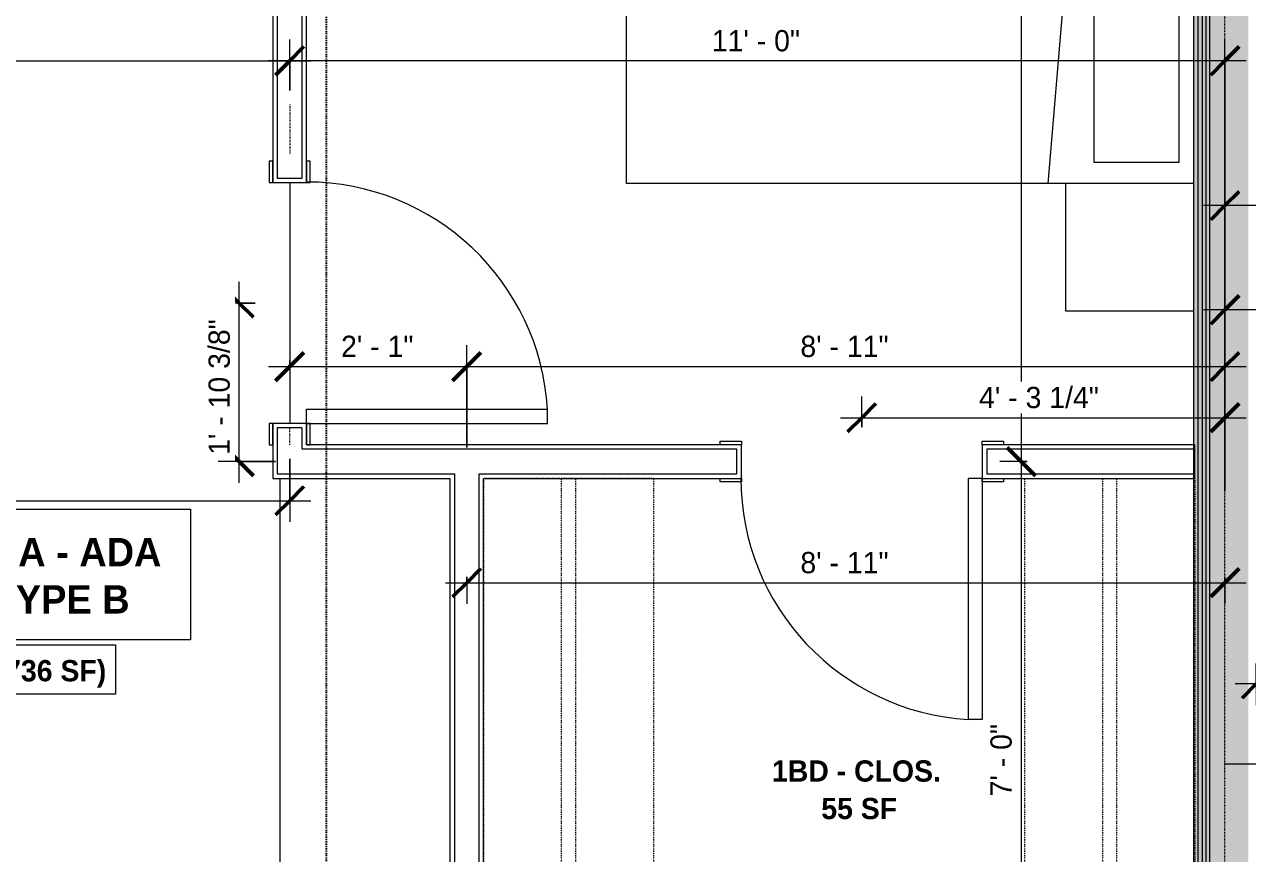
# Model space of a CAD drawing. Header units: inches. Extents: x -4058 to -1781, y 9814 to 12264.
# Drawn here: x -3085.8 to -2913.1, y 10616.2 to 10733.2 of the extents above; entities that cross this region are included whole.
import ezdxf

# ---------------------------------------------------------------- set-up
doc = ezdxf.new("R2010")
doc.units = ezdxf.units.IN
doc.header["$MEASUREMENT"] = 0
for name, pattern in [('Aligning Line 1_8_', [0.25, 0.125, -0.125]), ('Dash', [0.25, 0.125, -0.125]), ('Dash 3_32_', [0.1875, 0.09375, -0.09375]), ('Dash_2_', [0.25, 0.125, -0.125])]:
    doc.linetypes.add(name, pattern=pattern)
for name, color, linetype, lineweight in [('0-1', 7, 'Continuous', 5), ('A-ANNO-DIMS', 211, 'Continuous', 9), ('A-ANNO-DIMS-32', 211, 'Continuous', 9), ('A-AREA-IDEN', 2, 'Continuous', 9), ('A-DETL-1', 90, 'Dash 3_32_', 9), ('A-DOOR-2', 31, 'Continuous', 9), ('A-FLOR-2', 192, 'Continuous', 9), ('A-WALL-1', 7, 'Continuous', 9), ('A-WALL-2', 113, 'Continuous', 9), ('A-WALL-IDEN', 211, 'Continuous', 9), ('G-ANNO-SYMB', 111, 'Aligning Line 1_8_', 9), ('I-FURN', 30, 'Continuous', 9), ('I-WALL-2', 10, 'Continuous', 5), ('I-WALL-3', 7, 'Continuous', 9), ('Q-CASE', 31, 'Continuous', 9), ('Q-CASE-HDLN', 31, 'Dash', 9)]:
    doc.layers.add(name, color=color, linetype=linetype, lineweight=lineweight)
doc.layers.add('0-4', color=250, linetype='Dash_2_')
doc.styles.add('Century Gothic', font='ufonts.com_century-gothic.ttf', dxfattribs={"height": 3})
doc.styles.add('Century Gothic_B', font='GOTHICB.TTF', dxfattribs={"height": 3})
doc.styles.add('Century Gothic_B_1', font='GOTHICB.TTF', dxfattribs={"height": 4})
doc.dimstyles.new('MARKETING_DIMENSION', dxfattribs={"dimscale": 12, "dimtxt": 3.132505, "dimasz": 0.333333, "dimexe": 0.25, "dimexo": 0.166667, "dimgap": 0.041667, "dimtad": 1, "dimdec": 4, "dimrnd": 0.0625, "dimzin": 3, "dimdsep": 46, "dimlunit": 4, "dimtxsty": 'Century Gothic', "dimblk1": 'OBLIQUE', "dimblk2": 'OBLIQUE', "dimsah": 1, "dimcen": 0.09, "dimdle": 0.25, "dimazin": 0, "dimtfac": 1, "dimtdec": 4, "dimtix": 1, "dimtmove": 0, "dimatfit": 3, "dimfxl": 1, "dimtvp": 1, "dimtfill": 1, "dimfrac": 2, "dimtolj": 1, "dimtzin": 0, "dimarcsym": 2})
doc.dimstyles.new('THE_DIMENSION_STRING_4', dxfattribs={"dimscale": 12, "dimtxt": 3.132505, "dimasz": 0.333333, "dimexe": 0.25, "dimexo": 0.166667, "dimgap": 0.041667, "dimtad": 1, "dimdec": 4, "dimrnd": 0.0625, "dimzin": 3, "dimdsep": 46, "dimlunit": 4, "dimtxsty": 'Century Gothic', "dimblk1": 'OBLIQUE', "dimblk2": 'OBLIQUE', "dimsah": 1, "dimcen": 0.09, "dimdle": 0.25, "dimazin": 0, "dimtfac": 1, "dimtdec": 4, "dimtix": 1, "dimtmove": 0, "dimatfit": 3, "dimfxl": 1, "dimtvp": 1, "dimtfill": 1, "dimfrac": 2, "dimtolj": 1, "dimtzin": 0, "dimarcsym": 2})
doc.dimstyles.new('THE_DIMENSION_STRING_5', dxfattribs={"dimscale": 12, "dimtxt": 3.132505, "dimasz": 0.333333, "dimexe": 0.25, "dimexo": 0.166667, "dimgap": 0.041667, "dimtad": 1, "dimdec": 4, "dimrnd": 0.0625, "dimzin": 3, "dimdsep": 46, "dimlunit": 4, "dimtxsty": 'Century Gothic', "dimblk1": 'OBLIQUE', "dimblk2": 'OBLIQUE', "dimsah": 1, "dimcen": 0.09, "dimdle": 0.25, "dimazin": 0, "dimtfac": 1, "dimtdec": 4, "dimtix": 1, "dimtmove": 0, "dimatfit": 3, "dimfxl": 1, "dimtvp": 1, "dimtfill": 1, "dimfrac": 2, "dimtolj": 1, "dimtzin": 0, "dimarcsym": 2})

# ---------------------------------------------------------------- blocks, each defined once
blk = doc.blocks.new('CTR - 1st Phase - Common Walls_rvt-1-UNITS PLANS - 3RD FLOOR')
at = {"layer": 'I-WALL-2'}
for points in [[(-2920.14, 10458.16), (-2920.14, 10843.14), (-2920.76, 10843.14), (-2920.76, 10458.16)], [(-2920.14, 10457.54), (-2919.51, 10457.54), (-2919.51, 10843.14), (-2920.14, 10843.14), (-2920.14, 10458.16)], [(-2919.51, 10457.54), (-2919.01, 10457.54), (-2919.01, 10843.14), (-2919.51, 10843.14), (-2919.51, 10458.16)], [(-2919.01, 10457.54), (-2918.51, 10457.54), (-2918.51, 10843.14), (-2919.01, 10843.14), (-2919.01, 10458.16)], [(-2913.01, 10457.54), (-2913.01, 10843.14), (-2918.51, 10843.14), (-2918.51, 10457.54)]]:
    blk.add_hatch(color=256, dxfattribs=at).paths.add_polyline_path(points, flags=0)
at = {"layer": 'A-WALL-1'}
for p, q in [((-2920.14, 10843.14), (-2920.14, 10458.16)), ((-2919.51, 10843.14), (-2919.51, 10458.16)), ((-2919.01, 10843.14), (-2919.01, 10458.16)), ((-2918.51, 10843.14), (-2918.51, 10458.16))]:
    blk.add_line(p, q, dxfattribs=at)
at = {"layer": 'I-WALL-3'}
blk.add_line((-2920.76, 10843.14), (-2920.76, 10496.66), dxfattribs=at)
blk = doc.blocks.new('SWING - SINGLE - FLUSH - SWING - FLUSH - 2-10 x 6-8 - PRIVACY-4202129-UNITS PLANS - 3RD FLOOR')
at = {"layer": 'A-DOOR-2'}
for p, q in [((15, 2.37), (15, 36.38)), ((17, 36.38), (15, 36.38)), ((17, 2.37), (17, 36.38)), ((-17, 2.87), (-20, 2.87)), ((-20, 2.87), (-20, 2.37)), ((-20, 2.37), (-17, 2.37)), ((-17, 2.37), (-17, 2.87)), ((17, 2.37), (15, 2.37)), ((20, 2.87), (17, 2.87)), ((17, 2.87), (17, 2.37)), ((17, 2.37), (20, 2.37)), ((20, 2.37), (20, 2.87)), ((-17, -2.38), (-20, -2.38)), ((-20, -2.38), (-20, -2.88)), ((-20, -2.88), (-17, -2.88)), ((-17, -2.88), (-17, -2.38)), ((20, -2.38), (17, -2.38)), ((17, -2.38), (17, -2.88)), ((17, -2.88), (20, -2.88)), ((20, -2.88), (20, -2.38))]:
    blk.add_line(p, q, dxfattribs=at)
blk.add_arc((17, 2.37), 34.07, 93.3657, 180, dxfattribs=at)
blk = doc.blocks.new('OD_CW_Closet - OD_CW_Closet-3890322-UNITS PLANS - 3RD FLOOR')
at = {"layer": 'Q-CASE-HDLN'}
for p, q in [((0.74, -24), (0.74, 0)), ((0.74, 0), (79.99, 0)), ((79.99, 0), (79.99, -24)), ((0.74, -11), (79.99, -11)), ((0.74, -13), (79.99, -13)), ((79.99, -24), (0.74, -24))]:
    blk.add_line(p, q, dxfattribs=at)
blk = doc.blocks.new('Bed-Standard - King 78_ x 80_-V13-UNITS PLANS - 3RD FLOOR')
at = {"layer": 'I-FURN'}
for p, q in [((-28.31, 41.8), (49.69, 41.8)), ((-28.31, -38.2), (-28.31, 41.8)), ((49.69, 41.8), (49.69, -38.2)), ((49.69, -24.2), (-28.31, -17.63)), ((-25.31, -24.2), (46.69, -24.2)), ((-25.31, -36.2), (-25.31, -24.2)), ((46.69, -36.2), (46.69, -24.2)), ((-25.31, -36.2), (46.69, -36.2))]:
    blk.add_line(p, q, dxfattribs=at)
blk = doc.blocks.new('SWING - SINGLE - FLUSH - SWING - FLUSH - 2-10 x 6-8 - PRIVACY-4202132-UNITS PLANS - 3RD FLOOR')
at = {"layer": 'A-DOOR-2'}
for p, q in [((-20, 2.37), (-20, 2.87)), ((-20, 2.87), (-17, 2.87)), ((-17, 2.37), (-20, 2.37)), ((-17, 2.87), (-17, 2.37)), ((17, 2.37), (17, 2.87)), ((17, 2.87), (20, 2.87)), ((20, 2.37), (17, 2.37)), ((20, 2.87), (20, 2.37)), ((-20, -2.38), (-17, -2.38)), ((-20, -2.88), (-20, -2.38)), ((-17, -2.88), (-20, -2.88)), ((-17, -2.38), (-17, -2.88)), ((15, -2.38), (15, -36.38)), ((17, -2.38), (15, -2.38)), ((17, -2.38), (17, -36.38)), ((17, -2.38), (20, -2.38)), ((17, -2.88), (17, -2.38)), ((20, -2.88), (17, -2.88)), ((20, -2.38), (20, -2.88)), ((17, -36.38), (15, -36.38))]:
    blk.add_line(p, q, dxfattribs=at)
blk.add_arc((17, -2.38), 34.07, 180, 266.6343, dxfattribs=at)
blk = doc.blocks.new('Table-Night Stand - 18_ x 18_ x 24_-V25-UNITS PLANS - 3RD FLOOR')
at = {"layer": 'I-FURN'}
for p, q in [((0.15, 0), (18.15, 0)), ((0.15, -18), (0.15, 0))]:
    blk.add_line(p, q, dxfattribs=at)
blk = doc.blocks.new('OD_CW_Closet - OD_CW_Closet-3890321-UNITS PLANS - 3RD FLOOR')
at = {"layer": 'Q-CASE-HDLN'}
for p, q in [((79.99, 24), (0.74, 24)), ((0.74, 24), (0.74, 0)), ((79.99, 0), (79.99, 24)), ((0.74, 13), (79.99, 13)), ((0.74, 11), (79.99, 11)), ((0.74, 0), (79.99, 0))]:
    blk.add_line(p, q, dxfattribs=at)
blk = doc.blocks.new('Casework 11 - Casework 1-4240699-UNITS PLANS - 3RD FLOOR')
at = {"layer": 'Q-CASE'}
blk.add_line((-3049.7, 10669.16), (-3049.7, 10545.91), dxfattribs=at)
blk = doc.blocks.new('DIMBLOCK864-UNITS PLANS - 3RD FLOOR')
at = {"layer": 'A-ANNO-DIMS-32'}
for p, q in [((-2916.32, 10692.12), (-2916.32, 10695.95)), ((-2802.45, 10688.03), (-2802.45, 10695.95)), ((-2802.45, 10692.95), (-2919.32, 10692.95)), ((-2916.32, 10692.95), (-2916.32, 10692.12)), ((-2802.45, 10692.95), (-2802.45, 10688.03))]:
    blk.add_line(p, q, dxfattribs=at)
at = {"layer": 'A-ANNO-DIMS-32', "lineweight": 50}
for p, q in [((-2916.32, 10692.95), (-2914.32, 10694.95)), ((-2802.45, 10692.95), (-2800.45, 10694.95)), ((-2916.32, 10692.95), (-2918.32, 10690.95)), ((-2802.45, 10692.95), (-2804.45, 10690.95))]:
    blk.add_line(p, q, dxfattribs=at)
at = {"layer": 'A-ANNO-DIMS-32', "color": 0, "insert": (-2868.46, 10697.3), "char_height": 3, "width": 21.7784, "attachment_point": 1, "line_spacing_factor": 0.984502, "style": 'Century Gothic', "bg_fill": 3, "box_fill_scale": 1.25, "bg_fill_color": 256, "bg_fill_true_color": 13158600, "bg_fill_transparency": 0}
blk.add_mtext('9\' - 5 7/8"', dxfattribs=at)
blk = doc.blocks.new('_Oblique')
at = {"color": 0, "linetype": 'ByBlock', "lineweight": -2}
blk.add_line((-0.5, -0.5), (0.5, 0.5), dxfattribs=at)
blk = doc.blocks.new('DIMBLOCK1399-UNITS PLANS - 3RD FLOOR')
at = {"layer": 'A-ANNO-DIMS-32'}
for p, q in [((-2911.89, 10643.03), (-2911.89, 10637.16)), ((-2911.89, 10640.16), (-2911.89, 10643.03)), ((-2805.82, 10644.28), (-2805.82, 10637.16)), ((-2805.82, 10640.16), (-2805.82, 10644.28)), ((-2802.82, 10640.16), (-2914.89, 10640.16))]:
    blk.add_line(p, q, dxfattribs=at)
at = {"layer": 'A-ANNO-DIMS-32', "lineweight": 50}
for p, q in [((-2911.89, 10640.16), (-2909.89, 10642.16)), ((-2805.82, 10640.16), (-2803.82, 10642.16)), ((-2911.89, 10640.16), (-2913.89, 10638.16)), ((-2805.82, 10640.16), (-2807.82, 10638.16))]:
    blk.add_line(p, q, dxfattribs=at)
at = {"layer": 'A-ANNO-DIMS-32', "color": 0, "insert": (-2885.18, 10644.5), "char_height": 3, "width": 63.1871, "attachment_point": 1, "line_spacing_factor": 0.984502, "style": 'Century Gothic', "bg_fill": 3, "box_fill_scale": 1.25, "bg_fill_color": 256, "bg_fill_true_color": 13158600, "bg_fill_transparency": 0}
blk.add_mtext('OPEN CLERESTORY ABOVE', dxfattribs=at)
blk = doc.blocks.new('DIMBLOCK1412-UNITS PLANS - 3RD FLOOR')
at = {"layer": 'A-ANNO-DIMS-32'}
for p, q in [((-2714.72, 10715.53), (-2714.72, 10704.66)), ((-2714.72, 10707.66), (-2714.72, 10715.53)), ((-2916.32, 10711.53), (-2916.32, 10704.66)), ((-2916.32, 10707.66), (-2916.32, 10711.53)), ((-2711.72, 10707.66), (-2919.32, 10707.66))]:
    blk.add_line(p, q, dxfattribs=at)
at = {"layer": 'A-ANNO-DIMS-32', "lineweight": 50}
for p, q in [((-2916.32, 10707.66), (-2914.32, 10709.66)), ((-2714.72, 10707.66), (-2712.72, 10709.66)), ((-2916.32, 10707.66), (-2918.32, 10705.66)), ((-2714.72, 10707.66), (-2716.72, 10705.66))]:
    blk.add_line(p, q, dxfattribs=at)
at = {"layer": 'A-ANNO-DIMS-32', "color": 0, "insert": (-2825.77, 10712.01), "char_height": 3, "width": 24.5827, "attachment_point": 1, "line_spacing_factor": 0.984502, "style": 'Century Gothic', "bg_fill": 3, "box_fill_scale": 1.25, "bg_fill_color": 256, "bg_fill_true_color": 13158600, "bg_fill_transparency": 0}
blk.add_mtext('16\' - 9 5/8"', dxfattribs=at)
blk = doc.blocks.new('DIMBLOCK1447-UNITS PLANS - 3RD FLOOR')
at = {"layer": 'A-ANNO-DIMS-32', "lineweight": 50}
for p, q in [((-2945.07, 10843.13), (-2947.07, 10845.13)), ((-2945.07, 10843.13), (-2943.07, 10841.13)), ((-2945.07, 10671.54), (-2947.07, 10673.54)), ((-2945.07, 10671.54), (-2943.07, 10669.54))]:
    blk.add_line(p, q, dxfattribs=at)
at = {"layer": 'A-ANNO-DIMS-32'}
for p, q in [((-2945.07, 10846.13), (-2945.07, 10671.54)), ((-2943.32, 10843.13), (-2948.07, 10843.13)), ((-2945.07, 10843.13), (-2943.32, 10843.13)), ((-2944.25, 10671.54), (-2948.07, 10671.54)), ((-2945.07, 10671.54), (-2944.25, 10671.54))]:
    blk.add_line(p, q, dxfattribs=at)
at = {"layer": 'A-ANNO-DIMS-32', "color": 0, "insert": (-2949.42, 10747.09), "char_height": 3, "width": 24.5827, "attachment_point": 1, "rotation": 90, "line_spacing_factor": 0.984502, "style": 'Century Gothic', "bg_fill": 3, "box_fill_scale": 1.25, "bg_fill_color": 256, "bg_fill_true_color": 13158600, "bg_fill_transparency": 0}
blk.add_mtext('14\' - 3 5/8"', dxfattribs=at)
blk = doc.blocks.new('DIMBLOCK1448-UNITS PLANS - 3RD FLOOR')
at = {"layer": 'A-ANNO-DIMS-32', "lineweight": 50}
for p, q in [((-2945.07, 10671.54), (-2947.07, 10673.54)), ((-2945.07, 10671.54), (-2943.07, 10669.54)), ((-2945.07, 10587.54), (-2947.07, 10589.54)), ((-2945.07, 10587.54), (-2943.07, 10585.54))]:
    blk.add_line(p, q, dxfattribs=at)
at = {"layer": 'A-ANNO-DIMS-32'}
for p, q in [((-2944.25, 10671.54), (-2948.07, 10671.54)), ((-2945.07, 10671.54), (-2945.07, 10584.54)), ((-2945.07, 10671.54), (-2944.25, 10671.54)), ((-2944.25, 10587.54), (-2948.07, 10587.54)), ((-2945.07, 10587.54), (-2944.25, 10587.54))]:
    blk.add_line(p, q, dxfattribs=at)
at = {"layer": 'A-ANNO-DIMS-32', "color": 0, "insert": (-2949.42, 10624.29), "char_height": 3, "width": 12.5897, "attachment_point": 1, "rotation": 90, "line_spacing_factor": 0.984502, "style": 'Century Gothic', "bg_fill": 3, "box_fill_scale": 1.25, "bg_fill_color": 256, "bg_fill_true_color": 13158600, "bg_fill_transparency": 0}
blk.add_mtext('7\' - 0"', dxfattribs=at)
blk = doc.blocks.new('DIMBLOCK1449-UNITS PLANS - 3RD FLOOR')
at = {"layer": 'A-ANNO-DIMS-32'}
for p, q in [((-3023.32, 10673.54), (-3023.32, 10687.95)), ((-3051.32, 10684.95), (-3023.32, 10684.95)), ((-3048.32, 10685.78), (-3048.32, 10681.95)), ((-3048.32, 10684.95), (-3048.32, 10685.78)), ((-3023.32, 10684.95), (-3023.32, 10673.54))]:
    blk.add_line(p, q, dxfattribs=at)
at = {"layer": 'A-ANNO-DIMS-32', "lineweight": 50}
for p, q in [((-3048.32, 10684.95), (-3046.32, 10686.95)), ((-3023.32, 10684.95), (-3021.32, 10686.95)), ((-3048.32, 10684.95), (-3050.32, 10682.95)), ((-3023.32, 10684.95), (-3025.32, 10682.95))]:
    blk.add_line(p, q, dxfattribs=at)
at = {"layer": 'A-ANNO-DIMS-32', "color": 0, "insert": (-3041.07, 10689.3), "char_height": 3, "width": 12.5897, "attachment_point": 1, "line_spacing_factor": 0.984502, "style": 'Century Gothic', "bg_fill": 3, "box_fill_scale": 1.25, "bg_fill_color": 256, "bg_fill_true_color": 13158600, "bg_fill_transparency": 0}
blk.add_mtext('2\' - 1"', dxfattribs=at)
blk = doc.blocks.new('DIMBLOCK1450-UNITS PLANS - 3RD FLOOR')
at = {"layer": 'A-ANNO-DIMS-32'}
for p, q in [((-3023.32, 10673.54), (-3023.32, 10687.95)), ((-2916.32, 10667.38), (-2916.32, 10687.95)), ((-3023.32, 10684.95), (-2913.32, 10684.95)), ((-3023.32, 10684.95), (-3023.32, 10673.54)), ((-2916.32, 10684.95), (-2916.32, 10667.38))]:
    blk.add_line(p, q, dxfattribs=at)
at = {"layer": 'A-ANNO-DIMS-32', "lineweight": 50}
for p, q in [((-3023.32, 10684.95), (-3021.32, 10686.95)), ((-2916.32, 10684.95), (-2914.32, 10686.95)), ((-3023.32, 10684.95), (-3025.32, 10682.95)), ((-2916.32, 10684.95), (-2918.32, 10682.95))]:
    blk.add_line(p, q, dxfattribs=at)
at = {"layer": 'A-ANNO-DIMS-32', "color": 0, "insert": (-2976.24, 10689.3), "char_height": 3, "width": 15.394, "attachment_point": 1, "line_spacing_factor": 0.984502, "style": 'Century Gothic', "bg_fill": 3, "box_fill_scale": 1.25, "bg_fill_color": 256, "bg_fill_true_color": 13158600, "bg_fill_transparency": 0}
blk.add_mtext('8\' - 11"', dxfattribs=at)
blk = doc.blocks.new('DIMBLOCK1451-UNITS PLANS - 3RD FLOOR')
at = {"layer": 'A-ANNO-DIMS-32'}
for p, q in [((-3055.44, 10668.54), (-3055.44, 10696.91)), ((-3053.2, 10693.91), (-3058.44, 10693.91)), ((-3055.44, 10693.91), (-3053.2, 10693.91)), ((-3050.32, 10671.54), (-3058.44, 10671.54)), ((-3055.44, 10671.54), (-3050.32, 10671.54))]:
    blk.add_line(p, q, dxfattribs=at)
at = {"layer": 'A-ANNO-DIMS-32', "lineweight": 50}
for p, q in [((-3055.44, 10693.91), (-3057.44, 10695.91)), ((-3055.44, 10693.91), (-3053.44, 10691.91)), ((-3055.44, 10671.54), (-3057.44, 10673.54)), ((-3055.44, 10671.54), (-3053.44, 10669.54))]:
    blk.add_line(p, q, dxfattribs=at)
at = {"layer": 'A-ANNO-DIMS-32', "color": 0, "insert": (-3059.78, 10672.48), "char_height": 3, "width": 24.5827, "attachment_point": 1, "rotation": 90, "line_spacing_factor": 0.984502, "style": 'Century Gothic', "bg_fill": 3, "box_fill_scale": 1.25, "bg_fill_color": 256, "bg_fill_true_color": 13158600, "bg_fill_transparency": 0}
blk.add_mtext('1\' - 10 3/8"', dxfattribs=at)
blk = doc.blocks.new('DIMBLOCK1452-UNITS PLANS - 3RD FLOOR')
at = {"layer": 'A-ANNO-DIMS-32'}
for p, q in [((-2967.57, 10676.41), (-2967.57, 10680.73)), ((-2916.32, 10667.38), (-2916.32, 10680.73)), ((-2970.57, 10677.73), (-2913.32, 10677.73)), ((-2967.57, 10677.73), (-2967.57, 10676.41)), ((-2916.32, 10677.73), (-2916.32, 10667.38))]:
    blk.add_line(p, q, dxfattribs=at)
at = {"layer": 'A-ANNO-DIMS-32', "lineweight": 50}
for p, q in [((-2967.57, 10677.73), (-2965.57, 10679.73)), ((-2916.32, 10677.73), (-2914.32, 10679.73)), ((-2967.57, 10677.73), (-2969.57, 10675.73)), ((-2916.32, 10677.73), (-2918.32, 10675.73))]:
    blk.add_line(p, q, dxfattribs=at)
at = {"layer": 'A-ANNO-DIMS-32', "color": 0, "insert": (-2951.02, 10682.08), "char_height": 3, "width": 21.7784, "attachment_point": 1, "line_spacing_factor": 0.984502, "style": 'Century Gothic', "bg_fill": 3, "box_fill_scale": 1.25, "bg_fill_color": 256, "bg_fill_true_color": 13158600, "bg_fill_transparency": 0}
blk.add_mtext('4\' - 3 1/4"', dxfattribs=at)
blk = doc.blocks.new('DIMBLOCK1453-UNITS PLANS - 3RD FLOOR')
at = {"layer": 'A-ANNO-DIMS-32'}
for p, q in [((-3048.32, 10727.26), (-3048.32, 10731.09)), ((-2916.32, 10667.38), (-2916.32, 10731.09)), ((-2913.32, 10728.09), (-3051.32, 10728.09)), ((-3048.32, 10728.09), (-3048.32, 10727.26)), ((-2916.32, 10728.09), (-2916.32, 10667.38))]:
    blk.add_line(p, q, dxfattribs=at)
at = {"layer": 'A-ANNO-DIMS-32', "lineweight": 50}
for p, q in [((-3048.32, 10728.09), (-3046.32, 10730.09)), ((-2916.32, 10728.09), (-2914.32, 10730.09)), ((-3048.32, 10728.09), (-3050.32, 10726.09)), ((-2916.32, 10728.09), (-2918.32, 10726.09))]:
    blk.add_line(p, q, dxfattribs=at)
at = {"layer": 'A-ANNO-DIMS-32', "color": 0, "insert": (-2988.74, 10732.43), "char_height": 3, "width": 15.394, "attachment_point": 1, "line_spacing_factor": 0.984502, "style": 'Century Gothic', "bg_fill": 3, "box_fill_scale": 1.25, "bg_fill_color": 256, "bg_fill_true_color": 13158600, "bg_fill_transparency": 0}
blk.add_mtext('11\' - 0"', dxfattribs=at)
blk = doc.blocks.new('DIMBLOCK1472-UNITS PLANS - 3RD FLOOR')
at = {"layer": 'A-ANNO-DIMS-32'}
for p, q in [((-3204.32, 10727.91), (-3204.32, 10731.09)), ((-3048.32, 10723.91), (-3048.32, 10731.09)), ((-3207.32, 10728.09), (-3045.32, 10728.09)), ((-3204.32, 10728.09), (-3204.32, 10727.91)), ((-3048.32, 10728.09), (-3048.32, 10723.91))]:
    blk.add_line(p, q, dxfattribs=at)
at = {"layer": 'A-ANNO-DIMS-32', "lineweight": 50}
for p, q in [((-3204.32, 10728.09), (-3202.32, 10730.09)), ((-3048.32, 10728.09), (-3046.32, 10730.09)), ((-3204.32, 10728.09), (-3206.32, 10726.09)), ((-3048.32, 10728.09), (-3050.32, 10726.09))]:
    blk.add_line(p, q, dxfattribs=at)
at = {"layer": 'A-ANNO-DIMS-32', "color": 0, "insert": (-3132.74, 10732.43), "char_height": 3, "width": 15.394, "attachment_point": 1, "line_spacing_factor": 0.984502, "style": 'Century Gothic', "bg_fill": 3, "box_fill_scale": 1.25, "bg_fill_color": 256, "bg_fill_true_color": 13158600, "bg_fill_transparency": 0}
blk.add_mtext('13\' - 0"', dxfattribs=at)
blk = doc.blocks.new('DIMBLOCK1473-UNITS PLANS - 3RD FLOOR')
at = {"layer": 'A-ANNO-DIMS-32'}
for p, q in [((-3048.32, 10671.91), (-3048.32, 10663.02)), ((-3048.32, 10666.02), (-3048.32, 10671.91)), ((-3204.32, 10669.55), (-3204.32, 10663.02)), ((-3204.32, 10666.02), (-3204.32, 10669.55)), ((-3207.32, 10666.02), (-3045.32, 10666.02))]:
    blk.add_line(p, q, dxfattribs=at)
at = {"layer": 'A-ANNO-DIMS-32', "lineweight": 50}
for p, q in [((-3204.32, 10666.02), (-3202.32, 10668.02)), ((-3048.32, 10666.02), (-3046.32, 10668.02)), ((-3204.32, 10666.02), (-3206.32, 10664.02)), ((-3048.32, 10666.02), (-3050.32, 10664.02))]:
    blk.add_line(p, q, dxfattribs=at)
at = {"layer": 'A-ANNO-DIMS-32', "color": 0, "insert": (-3132.74, 10670.37), "char_height": 3, "width": 15.394, "attachment_point": 1, "line_spacing_factor": 0.984502, "style": 'Century Gothic', "bg_fill": 3, "box_fill_scale": 1.25, "bg_fill_color": 256, "bg_fill_true_color": 13158600, "bg_fill_transparency": 0}
blk.add_mtext('13\' - 0"', dxfattribs=at)
blk = doc.blocks.new('DIMBLOCK1479-UNITS PLANS - 3RD FLOOR')
at = {"layer": 'A-ANNO-DIMS-32', "lineweight": 50}
for p, q in [((-3023.32, 10654.44), (-3021.32, 10656.44)), ((-2916.32, 10654.44), (-2914.32, 10656.44)), ((-3023.32, 10654.44), (-3025.32, 10652.44)), ((-2916.32, 10654.44), (-2918.32, 10652.44))]:
    blk.add_line(p, q, dxfattribs=at)
at = {"layer": 'A-ANNO-DIMS-32'}
for p, q in [((-3023.32, 10655.26), (-3023.32, 10651.44)), ((-3023.32, 10654.44), (-3023.32, 10655.26)), ((-2916.32, 10655.26), (-2916.32, 10651.44)), ((-2916.32, 10654.44), (-2916.32, 10655.26)), ((-3026.32, 10654.44), (-2913.32, 10654.44))]:
    blk.add_line(p, q, dxfattribs=at)
at = {"layer": 'A-ANNO-DIMS-32', "color": 0, "insert": (-2976.24, 10658.78), "char_height": 3, "width": 15.394, "attachment_point": 1, "line_spacing_factor": 0.984502, "style": 'Century Gothic', "bg_fill": 3, "box_fill_scale": 1.25, "bg_fill_color": 256, "bg_fill_true_color": 13158600, "bg_fill_transparency": 0}
blk.add_mtext('8\' - 11"', dxfattribs=at)

msp = doc.modelspace()

# ---------------------------------------------------------------- linework, layer by layer
at = {"layer": '0-4'}
msp.add_line((-3043.10454, 9975.89825), (-3043.10454, 10857.05383), dxfattribs=at)
at = {"layer": 'A-AREA-IDEN', "flags": 128}
for points in [[(-3101.37785, 10664.82092), (-3062.34289, 10664.82092), (-3062.34289, 10646.37178), (-3101.37785, 10646.37178)], [(-3090.82257, 10645.69542), (-3072.89816, 10645.69542), (-3072.89816, 10638.69384), (-3090.82257, 10638.69384)]]:
    msp.add_lwpolyline(points, close=True, dxfattribs=at)
at = {"layer": 'A-DETL-1'}
for p, q in [((-2916.32374, 10458.15981), (-2916.32374, 10812.15981)), ((-2916.32374, 10713.53481), (-2916.32374, 10723.53481)), ((-3048.32374, 10721.9144), (-3048.32374, 10714.9144)), ((-3048.32374, 10673.9144), (-3048.32374, 10676.2894)), ((-2916.32374, 10635.15522), (-2916.32374, 10665.38481))]:
    msp.add_line(p, q, dxfattribs=at)
at = {"layer": 'A-FLOR-2'}
msp.add_line((-3048.32374, 10710.9144), (-3048.32374, 10676.9144), dxfattribs=at)
at = {"layer": 'A-WALL-2'}
for p, q in [((-3050.69874, 10817.50981), (-3050.69874, 10710.9144)), ((-3050.07374, 10816.88481), (-3050.07374, 10711.5394)), ((-3046.57374, 10711.5394), (-3046.57374, 10813.38481)), ((-3045.94874, 10710.9144), (-3045.94874, 10812.75981)), ((-3050.69874, 10710.9144), (-3045.94874, 10710.9144)), ((-3050.07374, 10711.5394), (-3046.57374, 10711.5394)), ((-3050.69874, 10676.9144), (-3050.69874, 10669.1644)), ((-3045.94874, 10676.9144), (-3050.69874, 10676.9144)), ((-3046.57374, 10676.2894), (-3050.07374, 10676.2894)), ((-3050.07374, 10676.2894), (-3050.07374, 10669.7894)), ((-3046.57374, 10673.2894), (-3046.57374, 10676.2894)), ((-3045.94874, 10673.9144), (-3045.94874, 10676.9144)), ((-2984.56915, 10673.9144), (-3045.94874, 10673.9144)), ((-2984.56915, 10669.1644), (-2984.56915, 10673.9144)), ((-2920.57374, 10673.9144), (-2950.56915, 10673.9144)), ((-2950.56915, 10673.9144), (-2950.56915, 10669.1644)), ((-2920.57374, 10669.1644), (-2920.57374, 10673.9144)), ((-2985.19415, 10673.2894), (-3046.57374, 10673.2894)), ((-2985.19415, 10669.7894), (-2985.19415, 10673.2894)), ((-2920.57374, 10673.2894), (-2949.94415, 10673.2894)), ((-2949.94415, 10673.2894), (-2949.94415, 10669.7894)), ((-3050.69874, 10669.1644), (-3025.69874, 10669.1644)), ((-3050.07374, 10669.7894), (-3025.07374, 10669.7894)), ((-3025.69874, 10669.1644), (-3025.69874, 10589.9144)), ((-3025.07374, 10669.7894), (-3025.07374, 10589.2894)), ((-3021.57374, 10669.7894), (-2985.19415, 10669.7894)), ((-3021.57374, 10589.2894), (-3021.57374, 10669.7894)), ((-3020.94874, 10669.1644), (-2984.56915, 10669.1644)), ((-3020.94874, 10589.9144), (-3020.94874, 10669.1644)), ((-2950.56915, 10669.1644), (-2920.57374, 10669.1644)), ((-2949.94415, 10669.7894), (-2920.57374, 10669.7894))]:
    msp.add_line(p, q, dxfattribs=at)
at = {"layer": 'A-WALL-IDEN'}
msp.add_line((-2916.32374, 10628.8742), (-2905.48058, 10628.8742), dxfattribs=at)
at = {"layer": 'G-ANNO-SYMB'}
msp.add_line((-3043.10454, 9975.89825), (-3043.10454, 10857.05383), dxfattribs=at)

# ---------------------------------------------------------------- block references
at = {"layer": '0-1'}
msp.add_blockref('CTR - 1st Phase - Common Walls_rvt-1-UNITS PLANS - 3RD FLOOR', (0, 0), dxfattribs=at)
at = {"layer": 'A-DOOR-2', "rotation": 270.0000000000479}
msp.add_blockref('SWING - SINGLE - FLUSH - SWING - FLUSH - 2-10 x 6-8 - PRIVACY-4202129-UNITS PLANS - 3RD FLOOR', (-3048.32374, 10693.9144), dxfattribs=at)
at = {"layer": 'A-DOOR-2'}
msp.add_blockref('SWING - SINGLE - FLUSH - SWING - FLUSH - 2-10 x 6-8 - PRIVACY-4202132-UNITS PLANS - 3RD FLOOR', (-2967.56915, 10671.5394), dxfattribs=at)
at = {"layer": 'I-FURN', "rotation": 90.00000000002855}
for name, p in [('Bed-Standard - King 78_ x 80_-V13-UNITS PLANS - 3RD FLOOR', (-2958.96615, 10739.07128)), ('Table-Night Stand - 18_ x 18_ x 24_-V25-UNITS PLANS - 3RD FLOOR', (-2938.76124, 10692.61281))]:
    msp.add_blockref(name, p, dxfattribs=at)
at = {"layer": 'Q-CASE'}
msp.add_blockref('Casework 11 - Casework 1-4240699-UNITS PLANS - 3RD FLOOR', (0, 0), dxfattribs=at)
for name, p, rotation in [('OD_CW_Closet - OD_CW_Closet-3890321-UNITS PLANS - 3RD FLOOR', (-2996.94874, 10589.17669), 90.00000000002), ('OD_CW_Closet - OD_CW_Closet-3890322-UNITS PLANS - 3RD FLOOR', (-2944.57374, 10589.17669), 89.99999999997992)]:
    msp.add_blockref(name, p, dxfattribs=dict(at, rotation=rotation))

# ---------------------------------------------------------------- texts
at = {"layer": 'A-AREA-IDEN', "attachment_point": 1}
for s, insert, char_height, width, style in [('1BD A - ADA', (-3098.81785, 10660.76092), 4, 41.006, 'Century Gothic_B_1'), ('TYPE B', (-3090.23451, 10654.09425), 4, 20.301, 'Century Gothic_B_1'), ('(736 SF)', (-3089.82257, 10643.52875), 3, 19.19, 'Century Gothic_B'), ('1BD - CLOS.', (-2980.25186, 10629.37305), 3, 29.29, 'Century Gothic_B'), ('55 SF', (-2973.29123, 10624.07591), 3, 12.423, 'Century Gothic_B')]:
    msp.add_mtext(s, dxfattribs=dict(at, insert=insert, char_height=char_height, width=width, style=style))

# ---------------------------------------------------------------- next in the draw order: dimensions: what is measured, and where the dimension line sits
at = {"layer": 'A-ANNO-DIMS'}
for base, p1, p2, angle, dimstyle, override, picture, middle in [((-2945.07479, 10671.5394), (-2945.32374, 10843.13481), (-2942.24636, 10671.5394), 90, 'MARKETING_DIMENSION', {"dimpost": '<>', "dimfxl": 171.623003}, 'DIMBLOCK1447-UNITS PLANS - 3RD FLOOR', (-2947.31646, 10757.3371)), ((-2916.32374, 10692.95171), (-2802.44874, 10686.03412), (-2916.32374, 10690.12328), 0, 'THE_DIMENSION_STRING_4', {"dimpost": '<>', "dimfxl": 113.948396}, 'DIMBLOCK864-UNITS PLANS - 3RD FLOOR', (-2859.38624, 10695.19338))]:
    dim = msp.add_linear_dim(base=base, p1=p1, p2=p2, angle=angle, dimstyle=dimstyle, override=override, dxfattribs=at)
    dim.commit()
    dim.dimension.update_dxf_attribs({"geometry": picture, "text_midpoint": middle})
for base, p1, p2, dimstyle, override, picture, middle in [((-2916.32374, 10707.66096), (-2714.72374, 10717.53481), (-2916.32374, 10713.53481), 'MARKETING_DIMENSION', {"dimpost": '<>', "dimfxl": 201.639679}, 'DIMBLOCK1412-UNITS PLANS - 3RD FLOOR', (-2815.52374, 10709.90263)), ((-3023.32374, 10684.95171), (-3048.32374, 10687.78014), (-3023.32374, 10671.5394), 'THE_DIMENSION_STRING_5', {"dimpost": '<>', "dimfxl": 29.812107}, 'DIMBLOCK1449-UNITS PLANS - 3RD FLOOR', (-3035.82374, 10686.98944))]:
    dim = msp.add_linear_dim(base=base, p1=p1, p2=p2, dimstyle=dimstyle, override=override, dxfattribs=at)
    dim.commit()
    dim.dimension.update_dxf_attribs({"geometry": picture, "text_midpoint": middle})
dim = msp.add_linear_dim(base=(-2911.88624, 10640.1576), p1=(-2805.82374, 10646.28481), p2=(-2911.88624, 10645.03481), angle=0, text='OPEN CLERESTORY ABOVE', dimstyle='MARKETING_DIMENSION', override={"dimpost": '<>', "dimfxl": 106.069866}, dxfattribs=at)
dim.commit()
dim.dimension.update_dxf_attribs({"geometry": 'DIMBLOCK1399-UNITS PLANS - 3RD FLOOR', "text_midpoint": (-2858.85499, 10642.23305)})

# ---------------------------------------------------------------- next in the draw order: dimensions: what is measured, and where the dimension line sits
for base, p1, p2, dimstyle, override, picture, middle in [((-3055.43911, 10693.9144), (-3048.32374, 10671.5394), (-3051.19874, 10693.9144), 'THE_DIMENSION_STRING_5', {"dimpost": '<>', "dimfxl": 22.558951}, 'DIMBLOCK1451-UNITS PLANS - 3RD FLOOR', (-3057.68078, 10682.7269)), ((-2945.07479, 10587.5394), (-2942.24636, 10671.5394), (-2942.24636, 10587.5394), 'MARKETING_DIMENSION', {"dimpost": '<>', "dimfxl": 84}, 'DIMBLOCK1448-UNITS PLANS - 3RD FLOOR', (-2947.15025, 10629.5394))]:
    dim = msp.add_linear_dim(base=base, p1=p1, p2=p2, angle=90, dimstyle=dimstyle, override=override, dxfattribs=at)
    dim.commit()
    dim.dimension.update_dxf_attribs({"geometry": picture, "text_midpoint": middle})

# ---------------------------------------------------------------- next in the draw order: dimensions: what is measured, and where the dimension line sits
for base, p1, p2, dimstyle, override, picture, middle in [((-2916.32374, 10684.95171), (-3023.32374, 10671.5394), (-2916.32374, 10665.38481), 'THE_DIMENSION_STRING_5', {"dimpost": '<>', "dimfxl": 107.176858}, 'DIMBLOCK1450-UNITS PLANS - 3RD FLOOR', (-2969.82374, 10687.02717)), ((-2916.32374, 10654.43503), (-3023.32374, 10657.26346), (-2916.32374, 10657.26346), 'MARKETING_DIMENSION', {"dimpost": '<>', "dimfxl": 107}, 'DIMBLOCK1479-UNITS PLANS - 3RD FLOOR', (-2969.82374, 10656.51049))]:
    dim = msp.add_linear_dim(base=base, p1=p1, p2=p2, dimstyle=dimstyle, override=override, dxfattribs=at)
    dim.commit()
    dim.dimension.update_dxf_attribs({"geometry": picture, "text_midpoint": middle})

# ---------------------------------------------------------------- next in the draw order: dimensions: what is measured, and where the dimension line sits
dim = msp.add_linear_dim(base=(-2916.32374, 10677.7336), p1=(-2967.56915, 10674.4144), p2=(-2916.32374, 10665.38481), dimstyle='THE_DIMENSION_STRING_5', override={"dimpost": '<>', "dimfxl": 52.034849}, dxfattribs=at)
dim.commit()
dim.dimension.update_dxf_attribs({"geometry": 'DIMBLOCK1452-UNITS PLANS - 3RD FLOOR', "text_midpoint": (-2941.94644, 10679.97527)})

# ---------------------------------------------------------------- next in the draw order: dimensions: what is measured, and where the dimension line sits
dim = msp.add_linear_dim(base=(-3048.32374, 10728.08793), p1=(-2916.32374, 10665.38481), p2=(-3048.32374, 10725.2595), dimstyle='MARKETING_DIMENSION', override={"dimpost": '<>', "dimfxl": 144.944746}, dxfattribs=at)
dim.commit()
dim.dimension.update_dxf_attribs({"geometry": 'DIMBLOCK1453-UNITS PLANS - 3RD FLOOR', "text_midpoint": (-2982.32374, 10730.16339)})

# ---------------------------------------------------------------- next in the draw order: dimensions: what is measured, and where the dimension line sits
for base, p1, p2, dimstyle, override, picture, middle in [((-3048.32374, 10728.08793), (-3204.32374, 10725.9144), (-3048.32374, 10721.9144), 'MARKETING_DIMENSION', {"dimpost": '<>', "dimfxl": 156.051274}, 'DIMBLOCK1472-UNITS PLANS - 3RD FLOOR', (-3126.32374, 10730.16339)), ((-3048.32374, 10666.02133), (-3204.32374, 10671.55308), (-3048.32374, 10673.9144), 'THE_DIMENSION_STRING_5', {"dimpost": '<>', "dimfxl": 156.01787}, 'DIMBLOCK1473-UNITS PLANS - 3RD FLOOR', (-3126.32374, 10668.09679))]:
    dim = msp.add_linear_dim(base=base, p1=p1, p2=p2, dimstyle=dimstyle, override=override, dxfattribs=at)
    dim.commit()
    dim.dimension.update_dxf_attribs({"geometry": picture, "text_midpoint": middle})

doc.saveas('drawing.dxf')
